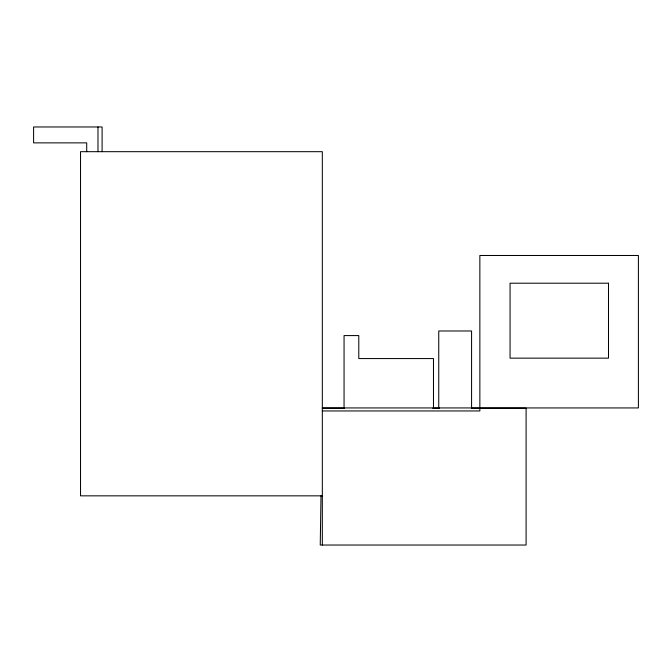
<?xml version="1.0" encoding="UTF-8"?>
<svg xmlns="http://www.w3.org/2000/svg" width="672" height="672" viewBox="0 0 672 672"><rect width="100%" height="100%" fill="white"/><g stroke="black" fill="none" stroke-linecap="round" stroke-linejoin="round"><path stroke-width="1.01" d="M320.998 495.844L320.25 545.034L526.1 545.034L526.1 408.206L471.584 408.206M322.325 407.938L638.4 407.938L638.4 255.478L479.858 255.478L479.858 410.953L322.325 410.953M322.325 408.206L344.266 408.206M432.793 408.206L439.362 408.206M322.325 495.844L80.531 495.844L80.531 151.679L322.325 151.679L322.325 545.034M471.576 407.938L471.576 330.985L438.749 330.985L438.749 407.938M433.474 407.938L433.474 358.562L358.789 358.562L358.789 335.58L344.056 335.58L344.056 407.938M102.102 151.679L102.102 126.966L33.6 126.966L33.6 142.867L86.705 142.867L86.705 151.679M97.986 126.966L97.986 151.679M608.496 283.214L510.065 283.214L510.065 358.151L608.496 358.151L608.496 283.214"/></g></svg>
